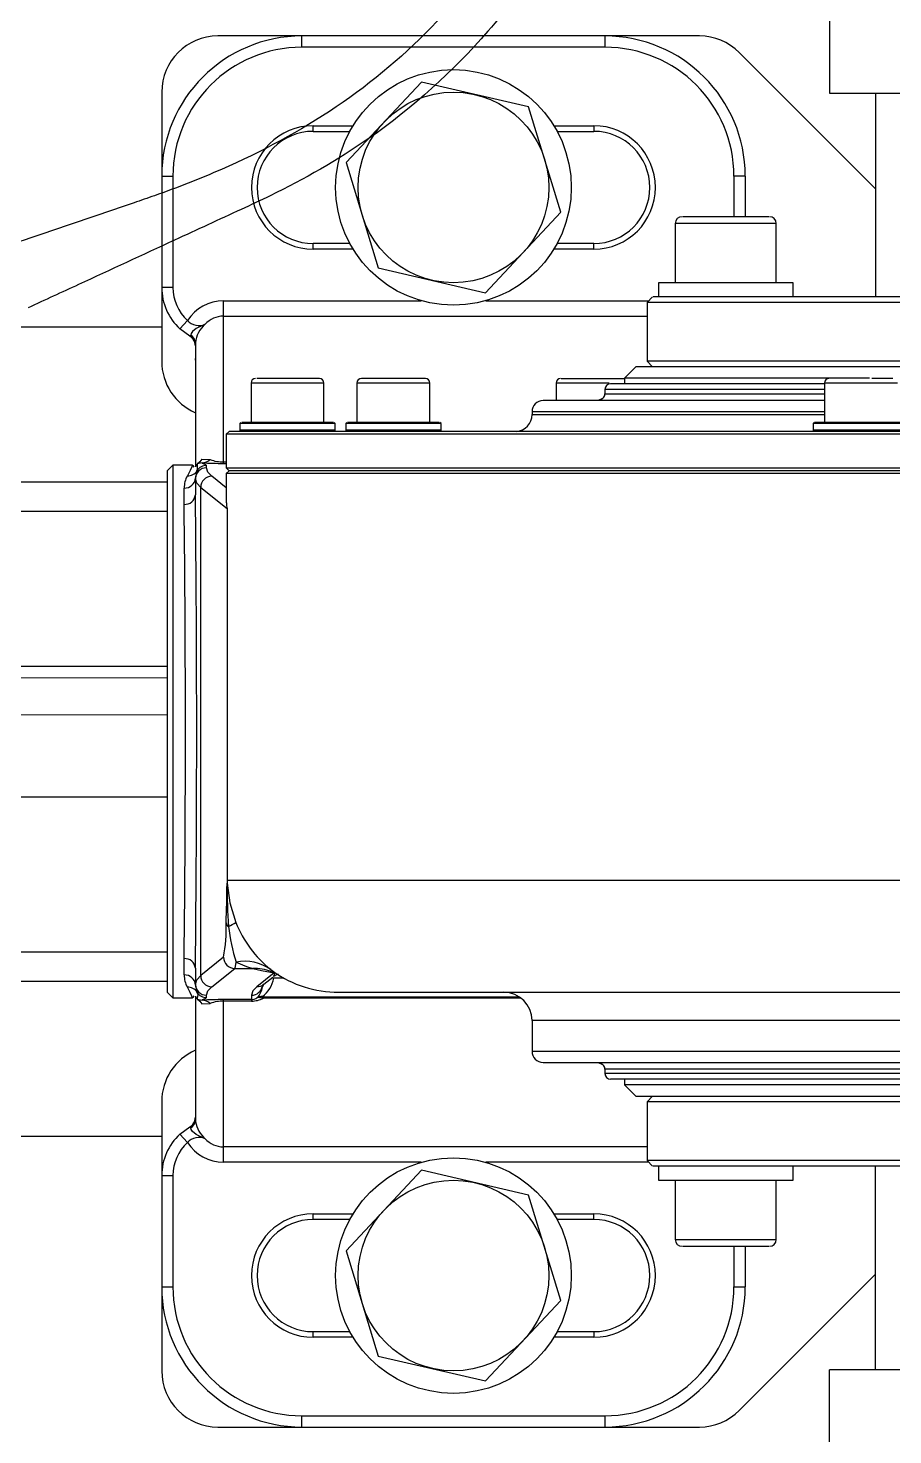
# Model space of a CAD drawing. Header units: feet. Extents: x -21 to 5170, y -254 to 1413.
# Drawn here: x 4956.45 to 4962.92, y 40.57 to 51.1 of the extents above; entities that cross this region are included whole.
import ezdxf
from ezdxf.lldxf.tags import DXFTag

# ---------------------------------------------------------------- set-up
doc = ezdxf.new("R2010")
doc.units = ezdxf.units.FT
doc.header["$MEASUREMENT"] = 0
for name, color, linetype in [('DC FEEEDERS', 1, 'Continuous'), ('E-ARRY-TABL', 9, 'Continuous'), ('PV-AG-DC1', 142, 'DC1'), ('WIRE MANAGEMENT', 4, 'Continuous')]:
    doc.layers.add(name, color=color, linetype=linetype)
doc.styles.add('NEI-A', font='arial.ttf')
tags = doc.linetypes.add('DC1', pattern='A,0.176989,-0.035266,["DC1",NEI-A,S=0.1,R=0,X=0,Y=-0.05],-0.314734,0.176989', length=0.703978).pattern_tags.tags
tags[6] = DXFTag(74, 10)

msp = doc.modelspace()

# ---------------------------------------------------------------- linework, layer by layer
at = {"layer": 'DC FEEEDERS'}
for points in [[(4942.28292, 48.86683), (4957.45052, 48.86683)], [(4942.28292, 47.70683), (4957.49251, 47.70683)], [(4942.28292, 47.48488), (4957.49251, 47.48488)], [(4942.28292, 46.32488), (4957.49251, 46.32488)], [(4942.28292, 45.34749), (4957.49251, 45.34749)], [(4942.28292, 44.18749), (4957.49251, 44.18749)], [(4942.28292, 43.96554), (4957.49251, 43.96554)], [(4942.28292, 42.80554), (4957.45052, 42.80554)]]:
    msp.add_lwpolyline(points, dxfattribs=at)
at = {"layer": 'E-ARRY-TABL'}
for p, q in [((4962.44828, 59.97062), (4962.44828, 50.61556)), ((4961.47636, 51.04394), (4957.8705, 51.04394)), ((4958.50047, 50.95994), (4958.50047, 51.04394)), ((4960.76836, 51.04394), (4960.76836, 50.95994)), ((4960.76836, 50.95994), (4958.50047, 50.95994)), ((4962.79477, 49.89949), (4961.77333, 50.92093)), ((4959.39415, 50.69862), (4958.83131, 50.09623)), ((4960.19726, 50.51238), (4959.39415, 50.69862)), ((4957.45052, 50.62396), (4957.45052, 48.60805)), ((4962.44828, 50.61556), (4967.48805, 50.61556)), ((4962.79477, 50.61556), (4962.79477, 49.09103)), ((4960.43752, 49.72375), (4960.19726, 50.51238)), ((4958.58446, 50.32997), (4958.58446, 50.37197)), ((4958.58446, 50.37197), (4958.88313, 50.37197)), ((4960.3857, 50.37197), (4960.68437, 50.37197)), ((4960.68437, 50.37197), (4960.68437, 50.32997)), ((4958.58446, 50.32997), (4958.85887, 50.32997)), ((4960.40996, 50.32997), (4960.68437, 50.32997)), ((4958.83131, 50.09623), (4959.07157, 49.3076)), ((4957.45052, 49.99399), (4957.53451, 49.99399)), ((4957.53451, 49.99399), (4957.53451, 49.16096)), ((4961.81831, 49.99399), (4961.73432, 49.99399)), ((4961.73432, 49.99399), (4961.73432, 49.69097)), ((4961.81831, 49.99399), (4961.81831, 49.69097)), ((4959.87468, 49.12136), (4960.43752, 49.72375)), ((4961.2949, 49.64058), (4961.2949, 49.19603)), ((4962.05086, 49.64058), (4961.2949, 49.64058)), ((4961.99514, 49.69097), (4961.35109, 49.69097)), ((4962.05086, 49.19603), (4962.05086, 49.64058)), ((4958.58446, 49.44802), (4958.58446, 49.49001)), ((4958.85887, 49.49001), (4958.58446, 49.49001)), ((4958.88313, 49.44802), (4958.58446, 49.44802)), ((4960.68437, 49.44802), (4960.3857, 49.44802)), ((4960.68437, 49.49001), (4960.40996, 49.49001)), ((4960.68437, 49.44802), (4960.68437, 49.49001)), ((4959.07157, 49.3076), (4959.87468, 49.12136)), ((4961.1689, 49.19603), (4961.1689, 49.09103)), ((4962.17686, 49.19603), (4961.1689, 49.19603)), ((4962.17686, 49.09103), (4962.17686, 49.19603)), ((4957.53451, 49.16096), (4957.45052, 49.16096)), ((4961.12543, 49.09112), (4961.08335, 49.04903)), ((4961.17218, 49.09103), (4961.13056, 49.09103)), ((4968.7618, 49.09103), (4961.17453, 49.09103)), ((4957.91249, 47.8439), (4957.91249, 49.06171)), ((4957.91249, 49.06171), (4959.39302, 49.06171)), ((4959.87581, 49.06171), (4961.09603, 49.06171)), ((4961.08335, 49.04903), (4961.08335, 48.60805)), ((4968.85298, 49.04903), (4961.08335, 49.04903)), ((4957.64305, 48.91368), (4957.58618, 48.85185)), ((4957.91249, 48.94658), (4961.08335, 48.94658)), ((4957.66051, 48.79725), (4957.58618, 48.85185)), ((4957.7025, 48.74644), (4957.7025, 48.61672)), ((4957.70301, 48.61663), (4957.7025, 48.60071)), ((4957.7025, 48.60071), (4957.7025, 47.81711)), ((4960.9994, 48.56611), (4960.91535, 48.48206)), ((4968.93698, 48.56606), (4960.99935, 48.56606)), ((4961.08335, 48.60805), (4961.1254, 48.566)), ((4968.85298, 48.60805), (4961.08335, 48.60805)), ((4958.63095, 48.4787), (4958.16171, 48.4787)), ((4959.42336, 48.4787), (4958.94582, 48.4787)), ((4960.44066, 48.4787), (4960.91158, 48.4787)), ((4960.91535, 48.48206), (4960.91535, 48.44006)), ((4962.74983, 48.48206), (4960.91535, 48.48206)), ((4962.92356, 48.4787), (4962.76614, 48.4787)), ((4958.11894, 48.4451), (4958.11894, 48.14498)), ((4958.66491, 48.4451), (4958.11894, 48.4451)), ((4958.66491, 48.14498), (4958.66491, 48.4451)), ((4958.91213, 48.4451), (4958.91213, 48.14498)), ((4959.4581, 48.4451), (4958.91213, 48.4451)), ((4959.4581, 48.14498), (4959.4581, 48.4451)), ((4960.40284, 48.4451), (4960.40284, 48.31407)), ((4960.79961, 48.4451), (4960.40284, 48.4451)), ((4960.76836, 48.39806), (4960.76836, 48.36417)), ((4962.41127, 48.39806), (4960.76836, 48.39806)), ((4960.76836, 48.36417), (4962.41127, 48.36417)), ((4962.41321, 48.44006), (4960.81036, 48.44006)), ((4962.41127, 48.4451), (4962.41127, 48.14498)), ((4962.95725, 48.4451), (4962.41127, 48.4451)), ((4962.41127, 48.31407), (4960.30638, 48.31407)), ((4960.74111, 48.32485), (4960.71627, 48.31407)), ((4958.04339, 48.15033), (4958.03494, 48.14188)), ((4958.03494, 48.14188), (4958.03494, 48.09148)), ((4958.74891, 48.14188), (4958.03494, 48.14188)), ((4958.73753, 48.15028), (4958.04928, 48.15028)), ((4958.74891, 48.14188), (4958.74046, 48.15033)), ((4958.74891, 48.09148), (4958.74891, 48.14188)), ((4958.83659, 48.15033), (4958.82813, 48.14188)), ((4958.82813, 48.14188), (4958.82813, 48.09148)), ((4959.5421, 48.14188), (4958.82813, 48.14188)), ((4959.52709, 48.15028), (4958.84183, 48.15028)), ((4959.5421, 48.14188), (4959.53365, 48.15033)), ((4959.5421, 48.09148), (4959.5421, 48.14188)), ((4960.22239, 48.23007), (4960.22239, 48.20907)), ((4962.41127, 48.23007), (4960.22239, 48.23007)), ((4960.22239, 48.20907), (4962.41127, 48.20907)), ((4962.33573, 48.15033), (4962.32728, 48.14188)), ((4962.32728, 48.14188), (4962.32728, 48.09148)), ((4963.04125, 48.14188), (4962.32728, 48.14188)), ((4963.02826, 48.15028), (4962.337, 48.15028)), ((4957.95449, 48.08308), (4957.93349, 48.06208)), ((4957.93349, 48.06208), (4957.93349, 47.81009)), ((4972.00284, 48.06208), (4957.93349, 48.06208)), ((4971.98184, 48.08308), (4957.95449, 48.08308)), ((4958.03494, 48.09148), (4958.04334, 48.08308)), ((4958.74891, 48.09148), (4958.03494, 48.09148)), ((4958.74051, 48.08308), (4958.74891, 48.09148)), ((4958.82813, 48.09148), (4958.83653, 48.08308)), ((4959.5421, 48.09148), (4958.82813, 48.09148)), ((4959.5337, 48.08308), (4959.5421, 48.09148)), ((4959.68973, 48.08663), (4959.68973, 48.08308)), ((4959.85302, 48.08604), (4959.85302, 48.08308)), ((4959.94341, 48.08308), (4959.94341, 48.08663)), ((4959.95641, 48.08604), (4959.95641, 48.08308)), ((4960.10577, 48.08308), (4960.10577, 48.08605)), ((4961.83278, 48.08657), (4961.83278, 48.08308)), ((4962.03054, 48.08308), (4962.03054, 48.08657)), ((4962.1203, 48.08614), (4962.1203, 48.08308)), ((4962.17582, 48.0864), (4962.17582, 48.08308)), ((4962.31397, 48.08308), (4962.31397, 48.0864)), ((4962.32728, 48.09148), (4962.33568, 48.08308)), ((4963.04125, 48.09148), (4962.32728, 48.09148)), ((4957.53451, 47.83109), (4957.49238, 47.78896)), ((4957.67998, 47.83109), (4957.53451, 47.83109)), ((4957.53451, 47.83109), (4957.53451, 43.84128)), ((4957.72789, 47.84496), (4957.71647, 47.83982)), ((4957.72861, 47.8426), (4957.72596, 47.84205)), ((4957.75302, 47.84766), (4957.72861, 47.8426)), ((4957.75046, 47.87518), (4957.81282, 47.87224)), ((4957.7865, 47.81084), (4957.7865, 47.82848)), ((4957.91249, 47.85468), (4957.93349, 47.85468)), ((4957.91249, 47.8439), (4957.93349, 47.8439)), ((4957.49251, 47.78909), (4957.49251, 43.88327)), ((4957.71459, 47.78791), (4957.7025, 47.7353)), ((4957.7025, 47.7353), (4957.7025, 47.60873)), ((4957.93349, 47.66134), (4957.82639, 47.747)), ((4957.93349, 47.81009), (4957.95449, 47.78909)), ((4957.93349, 47.81009), (4972.00284, 47.81009)), ((4957.95449, 47.78909), (4957.93349, 47.76809)), ((4957.93349, 47.76809), (4957.93349, 47.54806)), ((4972.00284, 47.76809), (4957.93349, 47.76809)), ((4971.98184, 47.78909), (4957.95449, 47.78909)), ((4957.61851, 47.53711), (4957.61851, 47.65857)), ((4957.74248, 47.66305), (4957.94019, 47.50492)), ((4957.74248, 44.00931), (4957.74248, 47.66305)), ((4957.94019, 47.50492), (4957.94019, 44.72324)), ((4957.94019, 44.72324), (4957.93978, 44.69502)), ((4957.94019, 44.72324), (4957.94002, 44.69383)), ((4957.94019, 44.72324), (4957.94102, 44.69969)), ((4957.94019, 44.72324), (4971.99614, 44.72324)), ((4957.61851, 44.0138), (4957.61851, 44.13526)), ((4957.91354, 44.14613), (4957.74248, 44.00931)), ((4957.7025, 44.06364), (4957.7025, 43.93707)), ((4957.82639, 43.92537), (4957.99746, 44.06219)), ((4957.99746, 44.06219), (4958.13258, 44.06198)), ((4958.29327, 44.02981), (4958.16206, 43.92486)), ((4958.26667, 44.05362), (4958.28636, 44.04001)), ((4958.27047, 44.0392), (4958.26912, 44.03942)), ((4958.28636, 44.04001), (4958.2914, 44.03653)), ((4957.7025, 43.93707), (4957.71459, 43.88446)), ((4958.21452, 43.94321), (4958.28286, 43.99786)), ((4958.28879, 44.00275), (4958.28827, 44.00287)), ((4958.36541, 43.98905), (4958.2888, 43.98905)), ((4958.29065, 44.00455), (4958.28947, 44.00341)), ((4957.49238, 43.88341), (4957.53451, 43.84128)), ((4957.53451, 43.84128), (4957.67998, 43.84128)), ((4957.7025, 43.85525), (4957.7025, 42.92592)), ((4957.71647, 43.83254), (4957.72789, 43.8274)), ((4957.72601, 43.83031), (4957.72861, 43.82977)), ((4957.72861, 43.82977), (4957.75302, 43.82471)), ((4957.7865, 43.84389), (4957.7865, 43.86152)), ((4958.12248, 43.82847), (4957.91249, 43.82847)), ((4957.91249, 42.61065), (4957.91249, 43.82847)), ((4958.12248, 43.86152), (4958.12248, 43.81768)), ((4958.18398, 43.84544), (4958.16327, 43.84131)), ((4958.18398, 43.84544), (4958.21209, 43.83949)), ((4958.21209, 43.83949), (4958.20548, 43.84981)), ((4958.20548, 43.84981), (4960.12613, 43.84981)), ((4960.14074, 43.83949), (4958.21209, 43.83949)), ((4958.77654, 43.88327), (4963.87926, 43.88327)), ((4957.75046, 43.79719), (4957.81282, 43.80013)), ((4958.12248, 43.81768), (4957.91249, 43.81768)), ((4960.22239, 43.67328), (4960.22239, 43.4423)), ((4969.71394, 43.67328), (4960.22239, 43.67328)), ((4960.22239, 43.4423), (4969.71394, 43.4423)), ((4960.30948, 43.3583), (4969.62937, 43.3583)), ((4960.71627, 43.3583), (4960.74111, 43.34752)), ((4960.76836, 43.30819), (4960.76836, 43.2743)), ((4969.16797, 43.30819), (4960.76836, 43.30819)), ((4969.16797, 43.2743), (4960.76836, 43.2743)), ((4969.12597, 43.2323), (4960.81036, 43.2323)), ((4960.91535, 43.2323), (4960.91535, 43.19031)), ((4960.91535, 43.19031), (4960.9994, 43.10626)), ((4969.02098, 43.19031), (4960.91535, 43.19031)), ((4960.99935, 43.10631), (4968.93698, 43.10631)), ((4961.1254, 43.10636), (4961.08335, 43.06431)), ((4957.45052, 43.06431), (4957.45052, 41.04841)), ((4961.08335, 43.06431), (4961.08335, 42.62333)), ((4968.85298, 43.06431), (4961.08335, 43.06431)), ((4957.58618, 42.82051), (4957.66051, 42.87512)), ((4957.69975, 42.92654), (4957.69758, 42.92069)), ((4957.64305, 42.75869), (4957.58618, 42.82051)), ((4961.08335, 42.72579), (4957.91249, 42.72579)), ((4959.39302, 42.61065), (4957.91249, 42.61065)), ((4961.09603, 42.61065), (4959.87581, 42.61065)), ((4961.08335, 42.62333), (4961.12543, 42.58125)), ((4968.85298, 42.62333), (4961.08335, 42.62333)), ((4961.17218, 42.58133), (4961.13056, 42.58133)), ((4961.1689, 42.58133), (4961.1689, 42.47634)), ((4968.7618, 42.58133), (4961.17453, 42.58133)), ((4962.17686, 42.47634), (4962.17686, 42.58133)), ((4962.79477, 41.05681), (4962.79477, 42.58133)), ((4957.45052, 42.5114), (4957.53451, 42.5114)), ((4957.53451, 42.5114), (4957.53451, 41.67838)), ((4959.39415, 42.551), (4958.83131, 41.94861)), ((4960.19726, 42.36476), (4959.39415, 42.551)), ((4961.1689, 42.47634), (4962.17686, 42.47634)), ((4961.2949, 42.47634), (4961.2949, 42.03179)), ((4962.05086, 42.03179), (4962.05086, 42.47634)), ((4960.43752, 41.57613), (4960.19726, 42.36476)), ((4958.58446, 42.18235), (4958.58446, 42.22435)), ((4958.58446, 42.22435), (4958.88313, 42.22435)), ((4958.85887, 42.18235), (4958.58446, 42.18235)), ((4960.3857, 42.22435), (4960.68437, 42.22435)), ((4960.68437, 42.18235), (4960.40996, 42.18235)), ((4960.68437, 42.18235), (4960.68437, 42.22435)), ((4961.2949, 42.03179), (4962.05086, 42.03179)), ((4958.83131, 41.94861), (4959.07157, 41.15998)), ((4961.35109, 41.98139), (4961.99514, 41.98139)), ((4961.73432, 41.98139), (4961.73432, 41.67838)), ((4961.81831, 41.98139), (4961.81831, 41.67838)), ((4961.77333, 40.75144), (4962.79477, 41.77287)), ((4957.45052, 41.67838), (4957.53451, 41.67838)), ((4961.73432, 41.67838), (4961.81831, 41.67838)), ((4959.87468, 40.97374), (4960.43752, 41.57613)), ((4958.58446, 41.30039), (4958.58446, 41.34239)), ((4958.58446, 41.34239), (4958.85887, 41.34239)), ((4958.88313, 41.30039), (4958.58446, 41.30039)), ((4960.68437, 41.30039), (4960.3857, 41.30039)), ((4960.40996, 41.34239), (4960.68437, 41.34239)), ((4960.68437, 41.34239), (4960.68437, 41.30039)), ((4959.07157, 41.15998), (4959.87468, 40.97374)), ((4962.44828, 31.70174), (4962.44828, 41.05681)), ((4967.48805, 41.05681), (4962.44828, 41.05681)), ((4958.50047, 40.71242), (4960.76836, 40.71242)), ((4958.50047, 40.62843), (4958.50047, 40.71242)), ((4960.76836, 40.71242), (4960.76836, 40.62843)), ((4957.8705, 40.62843), (4961.47636, 40.62843))]:
    msp.add_line(p, q, dxfattribs=at)
at = {"layer": 'E-ARRY-TABL', "flags": 128}
for points in [[(4957.77567, 48.88561), (4957.75546, 48.87584), (4957.7094, 48.85436), (4957.67997, 48.8312), (4957.67149, 48.81674), (4957.66742, 48.80444)], [(4957.66742, 48.80444), (4957.66439, 48.79781), (4957.66051, 48.79725)], [(4957.67791, 47.82948), (4957.67985, 47.82987), (4957.67534, 47.81768), (4957.66252, 47.79), (4957.64268, 47.75068)], [(4957.69292, 47.81482), (4957.68736, 47.82185), (4957.67897, 47.83109)], [(4957.75046, 47.87518), (4957.73658, 47.85523), (4957.7181, 47.84041)], [(4957.7865, 47.82848), (4957.78064, 47.83328), (4957.76808, 47.83808), (4957.75636, 47.84287), (4957.75302, 47.84766)], [(4957.74248, 47.66305), (4957.7125, 47.69497), (4957.7025, 47.7269)], [(4957.82639, 47.747), (4957.79647, 47.77891), (4957.7865, 47.81084)], [(4957.94102, 44.69969), (4957.96042, 44.55313), (4958.00582, 44.40676)], [(4957.99746, 44.06219), (4958.00222, 44.07566), (4958.00684, 44.108)], [(4958.00684, 44.108), (4958.08398, 44.07712), (4958.13258, 44.06198)], [(4958.13258, 44.06198), (4958.19649, 44.04578), (4958.29327, 44.02981)], [(4958.2682, 44.03974), (4958.29166, 44.03258), (4958.2913, 44.03386)], [(4957.7025, 43.94547), (4957.7125, 43.97739), (4957.74248, 44.00931)], [(4957.7865, 43.86152), (4957.79647, 43.89345), (4957.82639, 43.92537)], [(4958.16206, 43.92486), (4958.13238, 43.8932), (4958.12248, 43.86152)], [(4958.20508, 43.93019), (4958.20389, 43.93306), (4958.21439, 43.9431)], [(4958.20983, 43.939), (4958.20897, 43.93666), (4958.20564, 43.9231)], [(4958.2888, 43.98905), (4958.2738, 43.98807), (4958.26973, 43.98737)], [(4958.28945, 44.00313), (4958.31755, 44.01931), (4958.32381, 44.02088)], [(4957.6779, 43.84292), (4957.67985, 43.84249), (4957.67534, 43.85469), (4957.66252, 43.88236), (4957.64268, 43.92169)], [(4957.67897, 43.84127), (4957.68736, 43.85052), (4957.69292, 43.85754)], [(4957.71459, 43.88446), (4957.71971, 43.86585), (4957.71906, 43.84903), (4957.71711, 43.83915), (4957.71654, 43.83348), (4957.7181, 43.83195)], [(4957.7181, 43.83195), (4957.73658, 43.81714), (4957.75046, 43.79719)], [(4957.75302, 43.82471), (4957.75636, 43.8295), (4957.76808, 43.83429), (4957.78064, 43.83908), (4957.7865, 43.84389)], [(4958.20406, 43.85149), (4958.20369, 43.85049), (4958.20548, 43.84981)], [(4957.66051, 42.87512), (4957.6644, 42.87454), (4957.66742, 42.86793)], [(4957.7025, 42.92592), (4957.70335, 42.9147), (4957.70348, 42.91406)], [(4957.77567, 42.78676), (4957.70948, 42.81808), (4957.67988, 42.84123), (4957.6715, 42.85553), (4957.66744, 42.8679)]]:
    msp.add_lwpolyline(points, dxfattribs=at)
at = {"layer": 'E-ARRY-TABL'}
for centre, radius in [((4959.63441, 49.90999), 0.88196), ((4959.63441, 49.90999), 0.71397), ((4959.63441, 41.76237), 0.88196), ((4959.63441, 41.76237), 0.71397)]:
    msp.add_circle(centre, radius, dxfattribs=at)
for centre, radius, start, end in [((4958.50047, 49.99399), 1.04995, 90, 180), ((4957.8705, 50.62396), 0.41998, 90, 180), ((4960.76836, 49.99399), 1.04995, 0, 90), ((4961.47636, 50.62396), 0.41998, 45, 90), ((4958.50047, 49.99399), 0.96595, 90, 180), ((4960.76836, 49.99399), 0.96595, 0, 90), ((4958.58446, 49.90999), 0.46198, 90, 270), ((4960.68437, 49.90999), 0.46198, 270, 90), ((4958.58446, 49.90999), 0.41998, 90, 270), ((4960.68437, 49.90999), 0.41998, 270, 90), ((4961.3453, 49.64058), 0.0504, 90, 180), ((4962.00047, 49.64058), 0.0504, 0, 90), ((4957.8705, 49.16096), 0.41998, 180, 227.392875), ((4957.8705, 49.16096), 0.33598, 180, 227.392875), ((4957.91707, 48.73415), 0.3276, 90.800368, 146.769153), ((4957.72878, 48.99106), 0.11549, 222.068673, 293.985469), ((4957.91188, 48.72518), 0.21045, 130.334081, 174.201912), ((4957.91458, 48.75789), 0.1887, 90.632135, 137.403752), ((4957.61851, 48.72451), 0.084, 0, 60), ((4957.61789, 48.72431), 0.08464, 14.731954, 58.975125), ((4957.63372, 48.74444), 0.06882, 1.667662, 60.675164), ((4957.8705, 48.60805), 0.41998, 180, 246.421822), ((4957.79168, 49.12341), 0.47248, 259.121196, 259.506047), ((4957.41676, 48.65554), 0.28889, 352.258761, 0.652441), ((4958.15254, 48.4451), 0.0336, 90, 180), ((4958.63131, 48.4451), 0.0336, 0, 90), ((4958.94573, 48.4451), 0.0336, 90, 180), ((4959.42451, 48.4451), 0.0336, 0, 90), ((4960.43644, 48.4451), 0.0336, 90, 180), ((4962.44487, 48.4451), 0.0336, 90, 180), ((4960.72636, 48.36417), 0.042, 290.556045, 0), ((4960.81036, 48.39806), 0.042, 90, 180), ((4960.30638, 48.23007), 0.084, 90, 180), ((4960.09639, 48.20907), 0.12599, 274.267987, 0), ((4957.74119, 47.80471), 0.04062, 122.543089, 162.224308), ((4957.58824, 47.82273), 0.13105, 344.593952, 7.757343), ((4957.78649, 47.74447), 0.08401, 89.993734, 148.861805), ((4957.74942, 47.94145), 0.09386, 272.194415, 312.490302), ((4957.90985, 51.11852), 3.27462, 267.254751, 270.046205), ((4957.91189, 48.14304), 0.28836, 249.90459, 270.11927), ((4957.80675, 47.6584), 0.18825, 150.646756, 179.950187), ((4957.62198, 47.7391), 0.08061, 267.52927, 357.295199), ((4957.64707, 47.83025), 0.07969, 266.837927, 327.906822), ((4957.78647, 47.72687), 0.08397, 89.982548, 179.982538), ((4957.82656, 47.66292), 0.08408, 90.111914, 179.907731), ((4957.62424, 47.61545), 0.07855, 265.817204, 355.090307), ((4808.73854, 45.83622), 148.88969, 359.3454212, 0.6545517), ((4800.8752, 45.83618), 156.83733, 359.35244, 0.64756), ((4958.03699, 47.53937), 0.10275, 175.146578, 199.588761), ((4934.41059, 45.10153), 23.5327, 358.299076, 359.010208), ((4957.94855, 44.69618), 0.00885, 187.543073, 195.362219), ((4962.31336, 44.67686), 4.37338, 179.77761, 183.92799), ((4957.89519, 44.70453), 0.04609, 346.584136, 353.977134), ((4956.68122, 44.36828), 1.25219, 349.781079, 1.589673), ((4957.96888, 44.40852), 0.03638, 188.694548, 239.210973), ((4957.83384, 44.66369), 0.30918, 292.120607, 303.796657), ((4959.36054, 44.53301), 1.41886, 186.301726, 197.430201), ((4958.8067, 44.72545), 0.86196, 201.698552, 231.206731), ((4957.62424, 44.05691), 0.07855, 4.910434, 94.185407), ((4957.99762, 44.14627), 0.08408, 180.092269, 269.888086), ((4958.07589, 43.78998), 0.32543, 54.109084, 102.250739), ((4958.13408, 43.64656), 0.41543, 70.917015, 90.20641), ((4958.77345, 44.72324), 0.83996, 234.513982, 270), ((4958.26196, 44.0203), 0.03272, 331.23087, 16.888613), ((4957.62198, 43.93327), 0.08061, 2.704801, 92.47073), ((4957.80675, 44.01397), 0.18825, 180.049799, 209.353258), ((4957.78647, 43.9455), 0.08397, 180.017462, 270.017452), ((4957.82656, 44.00945), 0.08408, 180.092269, 269.888086), ((4958.12251, 43.9455), 0.08398, 269.984798, 349.400725), ((4958.1622, 44.00864), 0.08378, 269.904025, 308.649845), ((4958.06342, 43.94491), 0.14388, 313.944439, 351.281358), ((4958.08007, 44.02276), 0.21143, 305.901911, 350.825407), ((4957.64707, 43.84212), 0.07969, 32.093178, 93.162073), ((4957.74113, 43.86761), 0.04055, 197.740131, 237.492472), ((4957.78649, 43.9279), 0.08401, 211.138195, 270.006266), ((4957.90986, 40.55359), 3.27487, 89.953905, 92.74514), ((4957.74942, 43.73092), 0.09386, 47.509698, 87.805585), ((4958.12223, 43.90044), 0.07198, 270.202602, 304.76418), ((4958.1223, 44.01349), 0.1958, 270.055031, 297.296543), ((4958.20301, 43.76892), 0.08258, 89.270201, 118.762656), ((4958.2087, 43.77885), 0.07103, 92.595601, 110.369624), ((4960.0124, 43.67328), 0.20999, 0, 90), ((4957.9119, 43.52932), 0.28836, 89.880886, 110.095254), ((4957.8705, 43.06431), 0.41998, 113.578178, 180), ((4960.30638, 43.4423), 0.084, 180, 270), ((4960.72636, 43.30819), 0.042, 0, 69.443955), ((4960.81036, 43.2743), 0.042, 180, 270), ((4957.61851, 42.94786), 0.084, 300, 0), ((4957.6211, 42.94478), 0.08019, 300.276011, 342.517728), ((4957.63372, 42.92793), 0.06882, 299.324836, 358.332338), ((4957.93367, 42.96047), 0.23482, 191.400691, 227.710962), ((4957.8705, 42.5114), 0.41998, 132.607125, 180), ((4957.72876, 42.68104), 0.11566, 66.073748, 137.827131), ((4957.91458, 42.91448), 0.1887, 222.596209, 269.367904), ((4957.8705, 42.5114), 0.33598, 132.607125, 180), ((4957.91707, 42.93822), 0.3276, 213.230847, 269.199632), ((4958.58446, 41.76237), 0.46198, 90, 270), ((4958.58446, 41.76237), 0.41998, 90, 270), ((4960.68437, 41.76237), 0.46198, 270, 90), ((4960.68437, 41.76237), 0.41998, 270, 90), ((4961.3453, 42.03179), 0.0504, 180, 270), ((4962.00047, 42.03179), 0.0504, 270, 0), ((4958.50047, 41.67838), 1.04995, 180, 270), ((4958.50047, 41.67838), 0.96595, 180, 270), ((4960.76836, 41.67838), 0.96595, 270, 0), ((4960.76836, 41.67838), 1.04995, 270, 0), ((4957.8705, 41.04841), 0.41998, 180, 270), ((4961.47636, 41.04841), 0.41998, 270, 315)]:
    msp.add_arc(centre, radius, start, end, dxfattribs=at)
at = {"layer": 'PV-AG-DC1'}
for points, knots in [([(4961.58486, 59.97062), (4961.55757, 56.32544), (4961.52901, 56.16579), (4961.38657, 55.40214), (4961.25312, 54.78382), (4960.86899, 53.46047), (4960.60217, 52.7604), (4960.02685, 51.77819), (4959.78924, 51.44881), (4959.28449, 50.91334), (4959.02934, 50.69655), (4958.4848, 50.32931), (4958.19591, 50.17585), (4957.73294, 49.97288), (4957.56536, 49.90746), (4957.39535, 49.84767), (4957.34483, 49.8299), (4957.29409, 49.81263), (4957.24335, 49.79536), (4956.96903, 49.70197), (4956.6947, 49.60859), (4956.42038, 49.51521), (4956.24994, 49.45719), (4956.07949, 49.39916), (4955.90905, 49.34114)], [7.54142113, 7.54142113, 7.54142113, 7.54142113, 7.98993795, 7.98993795, 9.67658056, 9.67658056, 11.68586125, 11.68586125, 12.79963808, 12.79963808, 13.7036105, 13.7036105, 14.60758292, 14.60758292, 15.10582563, 15.10582563, 15.10582563, 15.25390059, 15.25390059, 15.25390059, 16.0544781, 16.0544781, 16.0544781, 16.55190452, 16.55190452, 16.55190452, 16.55190452]), ([(4961.92399, 59.97062), (4961.89314, 56.31343), (4961.86063, 56.1306), (4961.71625, 55.35621), (4961.58559, 54.74699), (4961.21699, 53.45578), (4960.9673, 52.77479), (4960.41676, 51.76699), (4960.17691, 51.4074), (4959.6319, 50.77988), (4959.33065, 50.50694), (4958.76536, 50.11274), (4958.51736, 49.97105), (4958.26324, 49.84767), (4958.1912, 49.81269), (4958.11867, 49.77919), (4958.04613, 49.74568), (4957.87983, 49.66886), (4957.71352, 49.59203), (4957.54721, 49.51521), (4957.30731, 49.40439), (4957.0674, 49.29357), (4956.8275, 49.18275), (4956.70189, 49.12472), (4956.57629, 49.0667), (4956.45068, 49.00868)], [7.47877278, 7.47877278, 7.47877278, 7.47877278, 7.9877747, 7.9877747, 9.62277321, 9.62277321, 11.50333496, 11.50333496, 12.62233368, 12.62233368, 13.6409475, 13.6409475, 14.3830075, 14.3830075, 14.3830075, 14.59337778, 14.59337778, 14.59337778, 15.07571963, 15.07571963, 15.07571963, 15.77151121, 15.77151121, 15.77151121, 16.13580442, 16.13580442, 16.13580442, 16.13580442])]:
    msp.add_open_spline(points, degree=3, knots=knots, dxfattribs=at)
at = {"layer": 'WIRE MANAGEMENT', "color": 4, "linetype": 'Continuous', "lineweight": 18, "elevation": 0.11854, "flags": 128}
for points in [[(4942.28292, 46.2381), (4957.49251, 46.2381)], [(4942.28292, 45.96003), (4957.49251, 45.96003)]]:
    msp.add_lwpolyline(points, dxfattribs=at)

doc.saveas('drawing.dxf')
